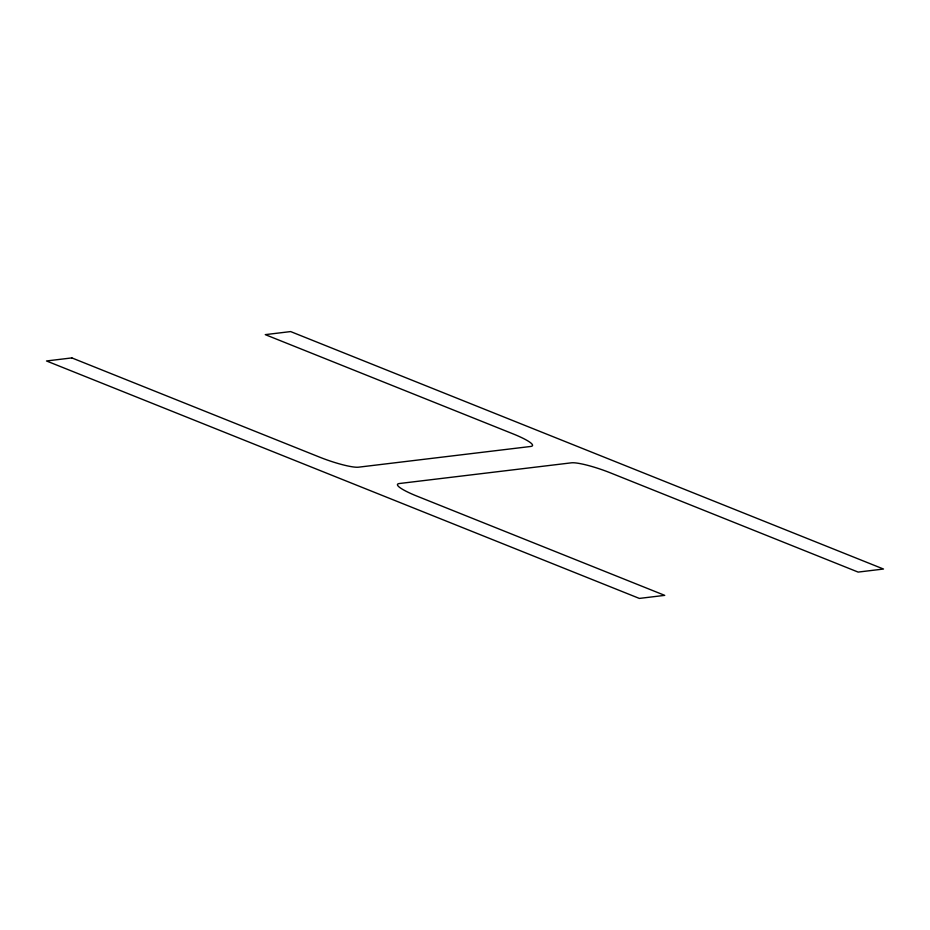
<?xml version="1.0" encoding="UTF-8"?>
<svg xmlns="http://www.w3.org/2000/svg" width="930" height="930" viewBox="0 0 930 930"><rect width="100%" height="100%" fill="white"/><g stroke="black" fill="none" stroke-linecap="round" stroke-linejoin="round"><path stroke-width="1.4" d="M71.866 357.911L46.5 360.968L639.363 598.42L664.729 595.363L416.989 496.143A31.946 4.941 19 0 1 399.412 483.519L571.392 462.826A31.946 4.941 19 0 1 610.394 472.859L858.134 572.09L883.5 569.032L290.637 331.58L265.271 334.637L513.011 433.857A31.946 4.941 19 0 1 530.588 446.481L358.608 467.174A31.946 4.941 19 0 1 319.606 457.142L71.866 357.911"/></g></svg>
